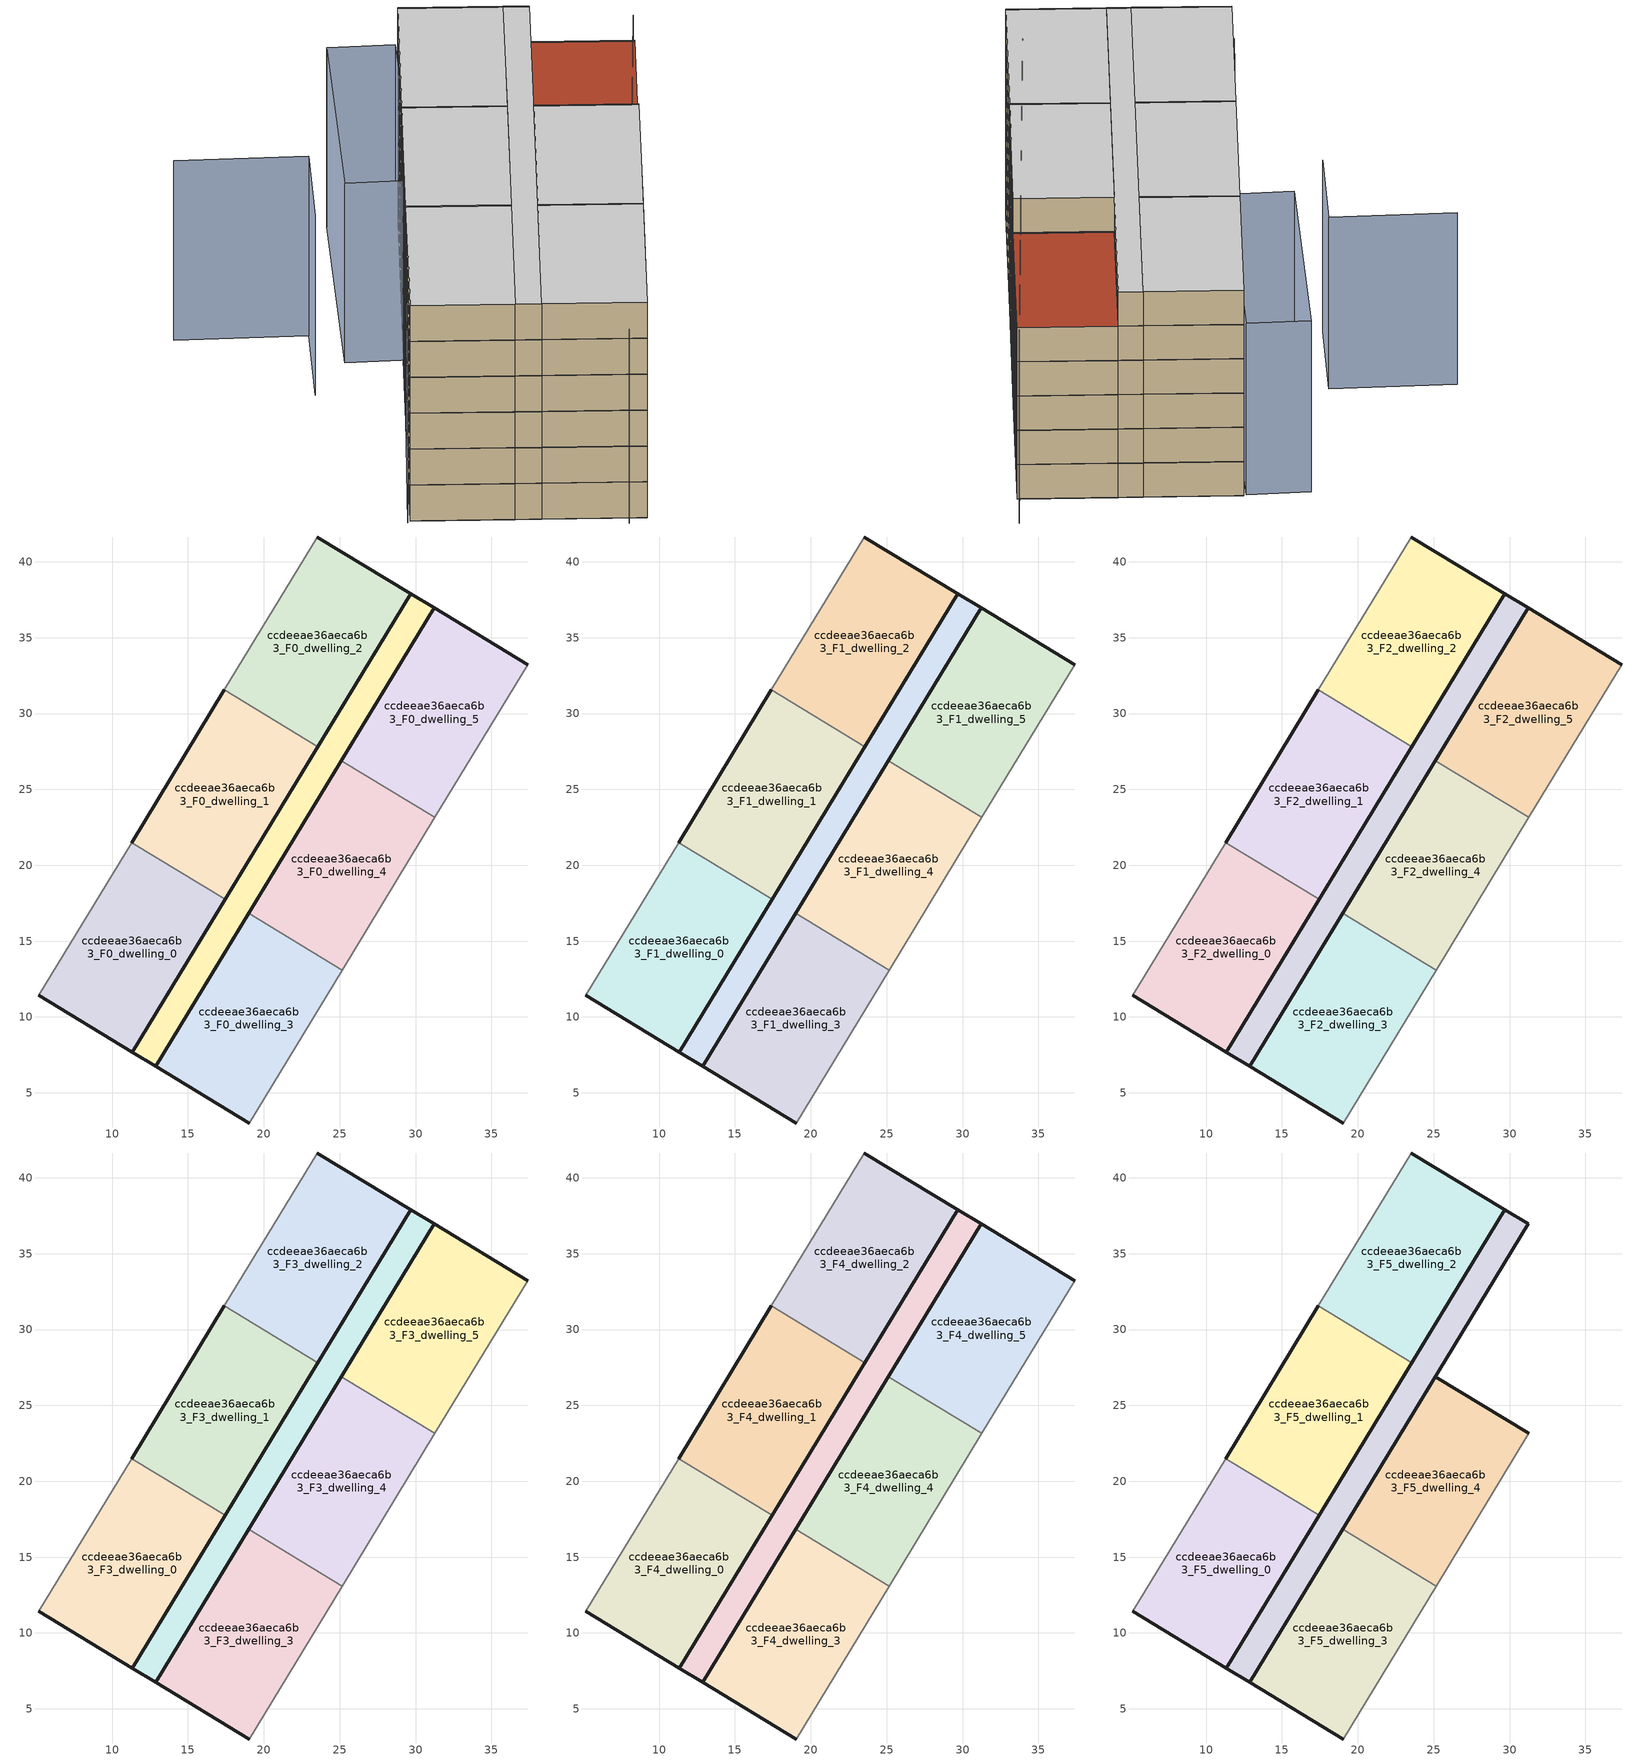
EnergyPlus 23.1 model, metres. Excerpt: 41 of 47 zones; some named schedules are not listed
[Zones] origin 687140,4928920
ccdeeae36aeca6b3_F0_dwelling_0
 floor ground (EU_floor_Construction): 11.34,7.69 17.45,17.76 11.29,21.49 5.18,11.42 z0
 wall outside (EU_wall_Construction): 17.45,17.76 11.34,7.69 5.18,11.42 z0:3
 wall adiabatic (EU_wall_Construction): 5.18,11.42 11.29,21.49 z0:3
 wall to ccdeeae36aeca6b3_F0_dwelling_1 (EU_wall_Construction): 11.29,21.49 17.45,17.76 z0:3
ccdeeae36aeca6b3_F0_dwelling_1
 floor ground (EU_floor_Construction): 17.45,17.76 23.56,27.83 17.41,31.56 11.29,21.49 z0
 wall outside (EU_wall_Construction): 23.56,27.83 17.45,17.76 / 11.29,21.49 17.41,31.56 z0:3
 wall to ccdeeae36aeca6b3_F0_dwelling_2 (EU_wall_Construction): 17.41,31.56 23.56,27.83 z0:3
ccdeeae36aeca6b3_F0_dwelling_2
 floor ground (EU_floor_Construction): 23.56,27.83 29.68,37.89 23.52,41.63 17.41,31.56 z0
 wall outside (EU_wall_Construction): 23.52,41.63 29.68,37.89 23.56,27.83 z0:3
 wall adiabatic (EU_wall_Construction): 17.41,31.56 23.52,41.63 z0:3
ccdeeae36aeca6b3_F0_dwelling_3
 floor ground (EU_floor_Construction): 19.04,3.01 25.15,13.08 18.99,16.82 12.88,6.75 z0
 wall outside (EU_wall_Construction): 19.04,3.01 12.88,6.75 18.99,16.82 z0:3
 wall to ccdeeae36aeca6b3_F0_dwelling_4 (EU_wall_Construction): 18.99,16.82 25.15,13.08 z0:3
 wall adiabatic (EU_wall_Construction): 25.15,13.08 19.04,3.01 z0:3
ccdeeae36aeca6b3_F0_dwelling_4
 floor ground (EU_floor_Construction): 25.15,13.08 31.26,23.15 25.1,26.89 18.99,16.82 z0
 wall outside (EU_wall_Construction): 18.99,16.82 25.1,26.89 z0:3
 wall to ccdeeae36aeca6b3_F0_dwelling_5 (EU_wall_Construction): 25.1,26.89 31.26,23.15 z0:3
 wall adiabatic (EU_wall_Construction): 31.26,23.15 25.15,13.08 z0:3
ccdeeae36aeca6b3_F0_dwelling_5
 floor ground (EU_floor_Construction): 31.26,23.15 37.38,33.22 31.22,36.96 25.1,26.89 z0
 wall outside (EU_wall_Construction): 25.1,26.89 31.22,36.96 37.38,33.22 z0:3
 wall adiabatic (EU_wall_Construction): 37.38,33.22 31.26,23.15 z0:3
ccdeeae36aeca6b3_F0_circulation
 floor ground (EU_floor_Construction): 12.88,6.75 31.22,36.96 29.68,37.89 11.34,7.69 z0
 wall outside (EU_wall_Construction): 12.88,6.75 11.34,7.69 29.68,37.89 31.22,36.96 12.88,6.75 z0:3
ccdeeae36aeca6b3_F1_dwelling_0
 floor to ccdeeae36aeca6b3_F0_dwelling_0 (EU_floor_Construction): 11.34,7.69 17.45,17.76 11.29,21.49 5.18,11.42 z3
 wall outside (EU_wall_Construction): 17.45,17.76 11.34,7.69 5.18,11.42 z3:6
 wall adiabatic (EU_wall_Construction): 5.18,11.42 11.29,21.49 z3:6
 wall to ccdeeae36aeca6b3_F1_dwelling_1 (EU_wall_Construction): 11.29,21.49 17.45,17.76 z3:6
ccdeeae36aeca6b3_F1_dwelling_1
 floor to ccdeeae36aeca6b3_F0_dwelling_1 (EU_floor_Construction): 17.45,17.76 23.56,27.83 17.41,31.56 11.29,21.49 z3
 wall outside (EU_wall_Construction): 23.56,27.83 17.45,17.76 / 11.29,21.49 17.41,31.56 z3:6
 wall to ccdeeae36aeca6b3_F1_dwelling_2 (EU_wall_Construction): 17.41,31.56 23.56,27.83 z3:6
ccdeeae36aeca6b3_F1_dwelling_2
 floor to ccdeeae36aeca6b3_F0_dwelling_2 (EU_floor_Construction): 23.56,27.83 29.68,37.89 23.52,41.63 17.41,31.56 z3
 wall outside (EU_wall_Construction): 23.52,41.63 29.68,37.89 23.56,27.83 z3:6
 wall adiabatic (EU_wall_Construction): 17.41,31.56 23.52,41.63 z3:6
ccdeeae36aeca6b3_F1_dwelling_3
 floor to ccdeeae36aeca6b3_F0_dwelling_3 (EU_floor_Construction): 19.04,3.01 25.15,13.08 18.99,16.82 12.88,6.75 z3
 wall outside (EU_wall_Construction): 19.04,3.01 12.88,6.75 18.99,16.82 z3:6
 wall to ccdeeae36aeca6b3_F1_dwelling_4 (EU_wall_Construction): 18.99,16.82 25.15,13.08 z3:6
 wall adiabatic (EU_wall_Construction): 25.15,13.08 19.04,3.01 z3:6
ccdeeae36aeca6b3_F1_dwelling_4
 floor to ccdeeae36aeca6b3_F0_dwelling_4 (EU_floor_Construction): 25.15,13.08 31.26,23.15 25.1,26.89 18.99,16.82 z3
 wall outside (EU_wall_Construction): 18.99,16.82 25.1,26.89 z3:6
 wall to ccdeeae36aeca6b3_F1_dwelling_5 (EU_wall_Construction): 25.1,26.89 31.26,23.15 z3:6
 wall adiabatic (EU_wall_Construction): 31.26,23.15 25.15,13.08 z3:6
ccdeeae36aeca6b3_F1_dwelling_5
 floor to ccdeeae36aeca6b3_F0_dwelling_5 (EU_floor_Construction): 31.26,23.15 37.38,33.22 31.22,36.96 25.1,26.89 z3
 wall outside (EU_wall_Construction): 25.1,26.89 31.22,36.96 37.38,33.22 z3:6
 wall adiabatic (EU_wall_Construction): 37.38,33.22 31.26,23.15 z3:6
ccdeeae36aeca6b3_F1_circulation
 floor to ccdeeae36aeca6b3_F0_circulation (EU_floor_Construction): 12.88,6.75 31.22,36.96 29.68,37.89 11.34,7.69 z3
 wall outside (EU_wall_Construction): 12.88,6.75 11.34,7.69 29.68,37.89 31.22,36.96 12.88,6.75 z3:6
ccdeeae36aeca6b3_F2_dwelling_0
 floor to ccdeeae36aeca6b3_F1_dwelling_0 (EU_floor_Construction): 11.34,7.69 17.45,17.76 11.29,21.49 5.18,11.42 z6
 wall outside (EU_wall_Construction): 17.45,17.76 11.34,7.69 5.18,11.42 z6:9
 wall adiabatic (EU_wall_Construction): 5.18,11.42 11.29,21.49 z6:9
 wall to ccdeeae36aeca6b3_F2_dwelling_1 (EU_wall_Construction): 11.29,21.49 17.45,17.76 z6:9
ccdeeae36aeca6b3_F2_dwelling_1
 floor to ccdeeae36aeca6b3_F1_dwelling_1 (EU_floor_Construction): 17.45,17.76 23.56,27.83 17.41,31.56 11.29,21.49 z6
 wall outside (EU_wall_Construction): 23.56,27.83 17.45,17.76 / 11.29,21.49 17.41,31.56 z6:9
 wall to ccdeeae36aeca6b3_F2_dwelling_2 (EU_wall_Construction): 17.41,31.56 23.56,27.83 z6:9
ccdeeae36aeca6b3_F2_dwelling_2
 floor to ccdeeae36aeca6b3_F1_dwelling_2 (EU_floor_Construction): 23.56,27.83 29.68,37.89 23.52,41.63 17.41,31.56 z6
 wall outside (EU_wall_Construction): 23.52,41.63 29.68,37.89 23.56,27.83 z6:9
 wall adiabatic (EU_wall_Construction): 17.41,31.56 23.52,41.63 z6:9
ccdeeae36aeca6b3_F2_dwelling_3
 floor to ccdeeae36aeca6b3_F1_dwelling_3 (EU_floor_Construction): 19.04,3.01 25.15,13.08 18.99,16.82 12.88,6.75 z6
 wall outside (EU_wall_Construction): 19.04,3.01 12.88,6.75 18.99,16.82 z6:9
 wall to ccdeeae36aeca6b3_F2_dwelling_4 (EU_wall_Construction): 18.99,16.82 25.15,13.08 z6:9
 wall adiabatic (EU_wall_Construction): 25.15,13.08 19.04,3.01 z6:9
ccdeeae36aeca6b3_F2_dwelling_4
 floor to ccdeeae36aeca6b3_F1_dwelling_4 (EU_floor_Construction): 25.15,13.08 31.26,23.15 25.1,26.89 18.99,16.82 z6
 wall outside (EU_wall_Construction): 18.99,16.82 25.1,26.89 z6:9
 wall to ccdeeae36aeca6b3_F2_dwelling_5 (EU_wall_Construction): 25.1,26.89 31.26,23.15 z6:9
 wall adiabatic (EU_wall_Construction): 31.26,23.15 25.15,13.08 z6:9
ccdeeae36aeca6b3_F2_dwelling_5
 floor to ccdeeae36aeca6b3_F1_dwelling_5 (EU_floor_Construction): 31.26,23.15 37.38,33.22 31.22,36.96 25.1,26.89 z6
 wall outside (EU_wall_Construction): 25.1,26.89 31.22,36.96 37.38,33.22 z6:9
 wall adiabatic (EU_wall_Construction): 37.38,33.22 31.26,23.15 z6:9
ccdeeae36aeca6b3_F2_circulation
 floor to ccdeeae36aeca6b3_F1_circulation (EU_floor_Construction): 12.88,6.75 31.22,36.96 29.68,37.89 11.34,7.69 z6
 wall outside (EU_wall_Construction): 12.88,6.75 11.34,7.69 29.68,37.89 31.22,36.96 12.88,6.75 z6:9
ccdeeae36aeca6b3_F3_dwelling_0
 floor to ccdeeae36aeca6b3_F2_dwelling_0 (EU_floor_Construction): 11.34,7.69 17.45,17.76 11.29,21.49 5.18,11.42 z9
 wall outside (EU_wall_Construction): 17.45,17.76 11.34,7.69 5.18,11.42 z9:12
 wall adiabatic (EU_wall_Construction): 5.18,11.42 11.29,21.49 z9:12
 wall to ccdeeae36aeca6b3_F3_dwelling_1 (EU_wall_Construction): 11.29,21.49 17.45,17.76 z9:12
ccdeeae36aeca6b3_F3_dwelling_1
 floor to ccdeeae36aeca6b3_F2_dwelling_1 (EU_floor_Construction): 17.45,17.76 23.56,27.83 17.41,31.56 11.29,21.49 z9
 wall outside (EU_wall_Construction): 23.56,27.83 17.45,17.76 / 11.29,21.49 17.41,31.56 z9:12
 wall to ccdeeae36aeca6b3_F3_dwelling_2 (EU_wall_Construction): 17.41,31.56 23.56,27.83 z9:12
ccdeeae36aeca6b3_F3_dwelling_2
 floor to ccdeeae36aeca6b3_F2_dwelling_2 (EU_floor_Construction): 23.56,27.83 29.68,37.89 23.52,41.63 17.41,31.56 z9
 wall outside (EU_wall_Construction): 23.52,41.63 29.68,37.89 23.56,27.83 z9:12
 wall adiabatic (EU_wall_Construction): 17.41,31.56 23.52,41.63 z9:12
ccdeeae36aeca6b3_F3_dwelling_3
 floor to ccdeeae36aeca6b3_F2_dwelling_3 (EU_floor_Construction): 19.04,3.01 25.15,13.08 18.99,16.82 12.88,6.75 z9
 wall outside (EU_wall_Construction): 19.04,3.01 12.88,6.75 18.99,16.82 z9:12
 wall to ccdeeae36aeca6b3_F3_dwelling_4 (EU_wall_Construction): 18.99,16.82 25.15,13.08 z9:12
 wall adiabatic (EU_wall_Construction): 25.15,13.08 19.04,3.01 z9:12
ccdeeae36aeca6b3_F3_dwelling_4
 floor to ccdeeae36aeca6b3_F2_dwelling_4 (EU_floor_Construction): 25.15,13.08 31.26,23.15 25.1,26.89 18.99,16.82 z9
 wall outside (EU_wall_Construction): 18.99,16.82 25.1,26.89 z9:12
 wall to ccdeeae36aeca6b3_F3_dwelling_5 (EU_wall_Construction): 25.1,26.89 31.26,23.15 z9:12
 wall adiabatic (EU_wall_Construction): 31.26,23.15 25.15,13.08 z9:12
ccdeeae36aeca6b3_F3_dwelling_5
 floor to ccdeeae36aeca6b3_F2_dwelling_5 (EU_floor_Construction): 31.26,23.15 37.38,33.22 31.22,36.96 25.1,26.89 z9
 wall outside (EU_wall_Construction): 25.1,26.89 31.22,36.96 37.38,33.22 z9:12
 wall adiabatic (EU_wall_Construction): 37.38,33.22 31.26,23.15 z9:12
ccdeeae36aeca6b3_F3_circulation
 floor to ccdeeae36aeca6b3_F2_circulation (EU_floor_Construction): 12.88,6.75 31.22,36.96 29.68,37.89 11.34,7.69 z9
 wall outside (EU_wall_Construction): 12.88,6.75 11.34,7.69 29.68,37.89 31.22,36.96 12.88,6.75 z9:12
ccdeeae36aeca6b3_F4_dwelling_0
 floor to ccdeeae36aeca6b3_F3_dwelling_0 (EU_floor_Construction): 11.34,7.69 17.45,17.76 11.29,21.49 5.18,11.42 z12
 wall outside (EU_wall_Construction): 17.45,17.76 11.34,7.69 5.18,11.42 z12:15
 wall adiabatic (EU_wall_Construction): 5.18,11.42 11.29,21.49 z12:15
 wall to ccdeeae36aeca6b3_F4_dwelling_1 (EU_wall_Construction): 11.29,21.49 17.45,17.76 z12:15
ccdeeae36aeca6b3_F4_dwelling_1
 floor to ccdeeae36aeca6b3_F3_dwelling_1 (EU_floor_Construction): 17.45,17.76 23.56,27.83 17.41,31.56 11.29,21.49 z12
 wall outside (EU_wall_Construction): 23.56,27.83 17.45,17.76 / 11.29,21.49 17.41,31.56 z12:15
 wall to ccdeeae36aeca6b3_F4_dwelling_2 (EU_wall_Construction): 17.41,31.56 23.56,27.83 z12:15
ccdeeae36aeca6b3_F4_dwelling_2
 floor to ccdeeae36aeca6b3_F3_dwelling_2 (EU_floor_Construction): 23.56,27.83 29.68,37.89 23.52,41.63 17.41,31.56 z12
 wall outside (EU_wall_Construction): 23.52,41.63 29.68,37.89 23.56,27.83 z12:15
 wall adiabatic (EU_wall_Construction): 17.41,31.56 23.52,41.63 z12:15
ccdeeae36aeca6b3_F4_dwelling_3
 floor to ccdeeae36aeca6b3_F3_dwelling_3 (EU_floor_Construction): 19.04,3.01 25.15,13.08 18.99,16.82 12.88,6.75 z12
 wall outside (EU_wall_Construction): 19.04,3.01 12.88,6.75 18.99,16.82 z12:15
 wall to ccdeeae36aeca6b3_F4_dwelling_4 (EU_wall_Construction): 18.99,16.82 25.15,13.08 z12:15
 wall adiabatic (EU_wall_Construction): 25.15,13.08 19.04,3.01 z12:15
ccdeeae36aeca6b3_F4_dwelling_4
 floor to ccdeeae36aeca6b3_F3_dwelling_4 (EU_floor_Construction): 25.15,13.08 31.26,23.15 25.1,26.89 18.99,16.82 z12
 wall outside (EU_wall_Construction): 18.99,16.82 25.1,26.89 z12:15
 wall to ccdeeae36aeca6b3_F4_dwelling_5 (EU_wall_Construction): 25.1,26.89 31.26,23.15 z12:15
 wall adiabatic (EU_wall_Construction): 31.26,23.15 25.15,13.08 z12:15
ccdeeae36aeca6b3_F4_dwelling_5
 floor to ccdeeae36aeca6b3_F3_dwelling_5 (EU_floor_Construction): 31.26,23.15 37.38,33.22 31.22,36.96 25.1,26.89 z12
 wall outside (EU_wall_Construction): 25.1,26.89 31.22,36.96 37.38,33.22 z12:15
 wall adiabatic (EU_wall_Construction): 37.38,33.22 31.26,23.15 z12:15
 roof outside (EU_roof_Construction): 37.38,33.22 31.26,23.15 25.1,26.89 31.22,36.96 z15
ccdeeae36aeca6b3_F4_circulation
 floor to ccdeeae36aeca6b3_F3_circulation (EU_floor_Construction): 12.88,6.75 31.22,36.96 29.68,37.89 11.34,7.69 z12
 wall outside (EU_wall_Construction): 12.88,6.75 11.34,7.69 29.68,37.89 31.22,36.96 12.88,6.75 z12:15
ccdeeae36aeca6b3_F5_dwelling_0
 floor to ccdeeae36aeca6b3_F4_dwelling_0 (EU_floor_Construction): 11.34,7.69 17.45,17.76 11.29,21.49 5.18,11.42 z15
 wall outside (EU_wall_Construction): 17.45,17.76 11.34,7.69 5.18,11.42 z15:18
 wall adiabatic (EU_wall_Construction): 5.18,11.42 11.29,21.49 z15:18
 wall to ccdeeae36aeca6b3_F5_dwelling_1 (EU_wall_Construction): 11.29,21.49 17.45,17.76 z15:18
 ceiling to ccdeeae36aeca6b3_F6_dwelling_0 (EU_floor_Construction): 17.45,17.76 11.34,7.69 5.18,11.42 11.29,21.49 z18
ccdeeae36aeca6b3_F5_dwelling_1
 floor to ccdeeae36aeca6b3_F4_dwelling_1 (EU_floor_Construction): 17.45,17.76 23.56,27.83 17.41,31.56 11.29,21.49 z15
 wall outside (EU_wall_Construction): 23.56,27.83 17.45,17.76 / 11.29,21.49 17.41,31.56 z15:18
 wall to ccdeeae36aeca6b3_F5_dwelling_2 (EU_wall_Construction): 17.41,31.56 23.56,27.83 z15:18
 ceiling to ccdeeae36aeca6b3_F6_dwelling_1 (EU_floor_Construction): 23.56,27.83 17.45,17.76 11.29,21.49 17.41,31.56 z18
ccdeeae36aeca6b3_F5_dwelling_2
 floor to ccdeeae36aeca6b3_F4_dwelling_2 (EU_floor_Construction): 23.56,27.83 29.68,37.89 23.52,41.63 17.41,31.56 z15
 wall outside (EU_wall_Construction): 23.52,41.63 29.68,37.89 23.56,27.83 z15:18
 wall adiabatic (EU_wall_Construction): 17.41,31.56 23.52,41.63 z15:18
 ceiling to ccdeeae36aeca6b3_F6_dwelling_2 (EU_floor_Construction): 29.68,37.89 23.56,27.83 17.41,31.56 23.52,41.63 z18
ccdeeae36aeca6b3_F5_dwelling_3
 floor to ccdeeae36aeca6b3_F4_dwelling_3 (EU_floor_Construction): 19.04,3.01 25.15,13.08 18.99,16.82 12.88,6.75 z15
 wall outside (EU_wall_Construction): 19.04,3.01 12.88,6.75 18.99,16.82 z15:18
 wall to ccdeeae36aeca6b3_F5_dwelling_4 (EU_wall_Construction): 18.99,16.82 25.15,13.08 z15:18
 wall adiabatic (EU_wall_Construction): 25.15,13.08 19.04,3.01 z15:18
 ceiling to ccdeeae36aeca6b3_F6_dwelling_3 (EU_floor_Construction): 25.15,13.08 19.04,3.01 12.88,6.75 18.99,16.82 z18
ccdeeae36aeca6b3_F5_dwelling_4
 floor to ccdeeae36aeca6b3_F4_dwelling_4 (EU_floor_Construction): 25.15,13.08 31.26,23.15 25.1,26.89 18.99,16.82 z15
 wall outside (EU_wall_Construction): 18.99,16.82 25.1,26.89 31.26,23.15 z15:18
 wall adiabatic (EU_wall_Construction): 31.26,23.15 25.15,13.08 z15:18
 ceiling to ccdeeae36aeca6b3_F6_dwelling_4 (EU_floor_Construction): 31.26,23.15 25.15,13.08 18.99,16.82 25.1,26.89 z18
ccdeeae36aeca6b3_F5_circulation
 floor to ccdeeae36aeca6b3_F4_circulation (EU_floor_Construction): 12.88,6.75 31.22,36.96 29.68,37.89 11.34,7.69 z15
 wall outside (EU_wall_Construction): 12.88,6.75 11.34,7.69 29.68,37.89 31.22,36.96 12.88,6.75 z15:18
 ceiling to ccdeeae36aeca6b3_F6_circulation (EU_floor_Construction): 31.22,36.96 12.88,6.75 11.34,7.69 29.68,37.89 z18
shading: 17.66,3.18 38.89,35.79 / 3.16,38.19 11.23,33.69 / 11.23,33.69 7.77,27.49 / 14.77,27.04 4.95,11.38 / 19.18,43.83 23.3,41.61 / 23.3,41.61 15.67,27.44 / 15.67,27.44 11.55,29.66 / 11.55,29.66 19.18,43.83 z0:15
[Building]
EU S2 Campaign: North Axis=0; Terrain=City; Solar Distribution=FullExterior
[Site:Location]
Bologna: Latitude=44.5; Longitude=11.25; Time Zone=1; Elevation=37
[SizingPeriod:WeatherFileDays]
AnnualSizingPeriod: Begin Month=1; Begin Day of Month=1; End Month=12; End Day of Month=31; Day of Week for Start Day=Monday; Use Weather File Daylight Saving Period=No; Use Weather File Rain and Snow Indicators=No
[MATERIAL]
EU_InternalMass_Material: Roughness=MediumRough; Thickness=0.1; Conductivity=1; Density=1800; Specific Heat=900; Thermal Absorptance=0.9; Solar Absorptance=0.7; Visible Absorptance=0.7
[MATERIAL:NOMASS] Roughness=MediumRough; Thermal Absorptance=0.9; Solar Absorptance=0.7; Visible Absorptance=0.7
Name | Thermal Resistance
EU_wall_NoMass | 0.890213
EU_roof_NoMass | 0.636128
EU_floor_NoMass | 0.79516
[CONSTRUCTION]
EU_wall_Construction: EU_wall_NoMass
EU_roof_Construction: EU_roof_NoMass
EU_floor_Construction: EU_floor_NoMass
EU_InternalMass_Construction: EU_InternalMass_Material
[ZONE] Type=1; Multiplier=1; Ceiling Height=autocalculate; Floor Area=autocalculate; Part of Total Floor Area=Yes
Name | Volume
ccdeeae36aeca6b3_F0_dwelling_0; ccdeeae36aeca6b3_F1_dwelling_0; ccdeeae36aeca6b3_F2_dwelling_0; ccdeeae36aeca6b3_F3_dwelling_0; ccdeeae36aeca6b3_F4_dwelling_0; ccdeeae36aeca6b3_F5_dwelling_0 | 254.613
ccdeeae36aeca6b3_F0_dwelling_1; ccdeeae36aeca6b3_F1_dwelling_1; ccdeeae36aeca6b3_F2_dwelling_1; ccdeeae36aeca6b3_F3_dwelling_1; ccdeeae36aeca6b3_F4_dwelling_1; ccdeeae36aeca6b3_F5_dwelling_1; ccdeeae36aeca6b3_F0_dwelling_3; ccdeeae36aeca6b3_F1_dwelling_3; ccdeeae36aeca6b3_F2_dwelling_3; ccdeeae36aeca6b3_F3_dwelling_3; ccdeeae36aeca6b3_F4_dwelling_3; ccdeeae36aeca6b3_F5_dwelling_3 | 254.603
ccdeeae36aeca6b3_F0_dwelling_2; ccdeeae36aeca6b3_F1_dwelling_2; ccdeeae36aeca6b3_F2_dwelling_2; ccdeeae36aeca6b3_F3_dwelling_2; ccdeeae36aeca6b3_F4_dwelling_2; ccdeeae36aeca6b3_F5_dwelling_2; ccdeeae36aeca6b3_F0_dwelling_4; ccdeeae36aeca6b3_F1_dwelling_4; ccdeeae36aeca6b3_F2_dwelling_4; ccdeeae36aeca6b3_F3_dwelling_4; ccdeeae36aeca6b3_F4_dwelling_4; ccdeeae36aeca6b3_F5_dwelling_4; ccdeeae36aeca6b3_F0_dwelling_5; ccdeeae36aeca6b3_F1_dwelling_5; ccdeeae36aeca6b3_F2_dwelling_5; ccdeeae36aeca6b3_F3_dwelling_5; ccdeeae36aeca6b3_F4_dwelling_5 | 254.594
ccdeeae36aeca6b3_F0_circulation; ccdeeae36aeca6b3_F1_circulation; ccdeeae36aeca6b3_F2_circulation; ccdeeae36aeca6b3_F3_circulation; ccdeeae36aeca6b3_F4_circulation; ccdeeae36aeca6b3_F5_circulation | 190.857
[INTERNALMASS] Construction=EU_InternalMass_Construction
Name | Zone or ZoneList | Surface Area
ccdeeae36aeca6b3_F0_dwelling_0_EU_InternalMass | ccdeeae36aeca6b3_F0_dwelling_0 | 84.8673
ccdeeae36aeca6b3_F0_dwelling_1_EU_InternalMass | ccdeeae36aeca6b3_F0_dwelling_1 | 84.8673
ccdeeae36aeca6b3_F0_dwelling_2_EU_InternalMass | ccdeeae36aeca6b3_F0_dwelling_2 | 84.8673
ccdeeae36aeca6b3_F0_dwelling_3_EU_InternalMass | ccdeeae36aeca6b3_F0_dwelling_3 | 84.8673
ccdeeae36aeca6b3_F0_dwelling_4_EU_InternalMass | ccdeeae36aeca6b3_F0_dwelling_4 | 84.8673
ccdeeae36aeca6b3_F0_dwelling_5_EU_InternalMass | ccdeeae36aeca6b3_F0_dwelling_5 | 84.8673
ccdeeae36aeca6b3_F1_dwelling_0_EU_InternalMass | ccdeeae36aeca6b3_F1_dwelling_0 | 84.8673
ccdeeae36aeca6b3_F1_dwelling_1_EU_InternalMass | ccdeeae36aeca6b3_F1_dwelling_1 | 84.8673
ccdeeae36aeca6b3_F1_dwelling_2_EU_InternalMass | ccdeeae36aeca6b3_F1_dwelling_2 | 84.8673
ccdeeae36aeca6b3_F1_dwelling_3_EU_InternalMass | ccdeeae36aeca6b3_F1_dwelling_3 | 84.8673
ccdeeae36aeca6b3_F1_dwelling_4_EU_InternalMass | ccdeeae36aeca6b3_F1_dwelling_4 | 84.8673
ccdeeae36aeca6b3_F1_dwelling_5_EU_InternalMass | ccdeeae36aeca6b3_F1_dwelling_5 | 84.8673
ccdeeae36aeca6b3_F2_dwelling_0_EU_InternalMass | ccdeeae36aeca6b3_F2_dwelling_0 | 84.8673
ccdeeae36aeca6b3_F2_dwelling_1_EU_InternalMass | ccdeeae36aeca6b3_F2_dwelling_1 | 84.8673
ccdeeae36aeca6b3_F2_dwelling_2_EU_InternalMass | ccdeeae36aeca6b3_F2_dwelling_2 | 84.8673
ccdeeae36aeca6b3_F2_dwelling_3_EU_InternalMass | ccdeeae36aeca6b3_F2_dwelling_3 | 84.8673
ccdeeae36aeca6b3_F2_dwelling_4_EU_InternalMass | ccdeeae36aeca6b3_F2_dwelling_4 | 84.8673
ccdeeae36aeca6b3_F2_dwelling_5_EU_InternalMass | ccdeeae36aeca6b3_F2_dwelling_5 | 84.8673
ccdeeae36aeca6b3_F3_dwelling_0_EU_InternalMass | ccdeeae36aeca6b3_F3_dwelling_0 | 84.8673
ccdeeae36aeca6b3_F3_dwelling_1_EU_InternalMass | ccdeeae36aeca6b3_F3_dwelling_1 | 84.8673
ccdeeae36aeca6b3_F3_dwelling_2_EU_InternalMass | ccdeeae36aeca6b3_F3_dwelling_2 | 84.8673
ccdeeae36aeca6b3_F3_dwelling_3_EU_InternalMass | ccdeeae36aeca6b3_F3_dwelling_3 | 84.8673
ccdeeae36aeca6b3_F3_dwelling_4_EU_InternalMass | ccdeeae36aeca6b3_F3_dwelling_4 | 84.8673
ccdeeae36aeca6b3_F3_dwelling_5_EU_InternalMass | ccdeeae36aeca6b3_F3_dwelling_5 | 84.8673
ccdeeae36aeca6b3_F4_dwelling_0_EU_InternalMass | ccdeeae36aeca6b3_F4_dwelling_0 | 84.8673
ccdeeae36aeca6b3_F4_dwelling_1_EU_InternalMass | ccdeeae36aeca6b3_F4_dwelling_1 | 84.8673
ccdeeae36aeca6b3_F4_dwelling_2_EU_InternalMass | ccdeeae36aeca6b3_F4_dwelling_2 | 84.8673
ccdeeae36aeca6b3_F4_dwelling_3_EU_InternalMass | ccdeeae36aeca6b3_F4_dwelling_3 | 84.8673
ccdeeae36aeca6b3_F4_dwelling_4_EU_InternalMass | ccdeeae36aeca6b3_F4_dwelling_4 | 84.8673
ccdeeae36aeca6b3_F4_dwelling_5_EU_InternalMass | ccdeeae36aeca6b3_F4_dwelling_5 | 84.8673
ccdeeae36aeca6b3_F5_dwelling_0_EU_InternalMass | ccdeeae36aeca6b3_F5_dwelling_0 | 84.8673
ccdeeae36aeca6b3_F5_dwelling_1_EU_InternalMass | ccdeeae36aeca6b3_F5_dwelling_1 | 84.8673
ccdeeae36aeca6b3_F5_dwelling_2_EU_InternalMass | ccdeeae36aeca6b3_F5_dwelling_2 | 84.8673
ccdeeae36aeca6b3_F5_dwelling_3_EU_InternalMass | ccdeeae36aeca6b3_F5_dwelling_3 | 127.301
ccdeeae36aeca6b3_F5_dwelling_4_EU_InternalMass | ccdeeae36aeca6b3_F5_dwelling_4 | 127.301
[OTHEREQUIPMENT] Fuel Type=Electricity; Design Level Calculation Method=Watts/Area; Power per Zone Floor Area=1; Fraction Latent=0; Fraction Radiant=0; Fraction Lost=0; Carbon Dioxide Generation Rate=0; EndUse Subcategory=EU_Step8_InternalGains
Name | Zone or ZoneList or Space or SpaceList | Schedule
EU_Step8_InternalGain_ccdeeae36aeca6b3_F0_dwelling_0_f000 | ccdeeae36aeca6b3_F0_dwelling_0 | EU_Step8_GainSchedule_ccdeeae36aeca6b3_F0_dwelling_0_f000
EU_Step8_InternalGain_ccdeeae36aeca6b3_F0_dwelling_1_f000 | ccdeeae36aeca6b3_F0_dwelling_1 | EU_Step8_GainSchedule_ccdeeae36aeca6b3_F0_dwelling_1_f000
EU_Step8_InternalGain_ccdeeae36aeca6b3_F0_dwelling_2_f000 | ccdeeae36aeca6b3_F0_dwelling_2 | EU_Step8_GainSchedule_ccdeeae36aeca6b3_F0_dwelling_2_f000
EU_Step8_InternalGain_ccdeeae36aeca6b3_F0_dwelling_3_f000 | ccdeeae36aeca6b3_F0_dwelling_3 | EU_Step8_GainSchedule_ccdeeae36aeca6b3_F0_dwelling_3_f000
EU_Step8_InternalGain_ccdeeae36aeca6b3_F0_dwelling_4_f000 | ccdeeae36aeca6b3_F0_dwelling_4 | EU_Step8_GainSchedule_ccdeeae36aeca6b3_F0_dwelling_4_f000
EU_Step8_InternalGain_ccdeeae36aeca6b3_F0_dwelling_5_f000 | ccdeeae36aeca6b3_F0_dwelling_5 | EU_Step8_GainSchedule_ccdeeae36aeca6b3_F0_dwelling_5_f000
EU_Step8_InternalGain_ccdeeae36aeca6b3_F1_dwelling_0_f000 | ccdeeae36aeca6b3_F1_dwelling_0 | EU_Step8_GainSchedule_ccdeeae36aeca6b3_F1_dwelling_0_f000
EU_Step8_InternalGain_ccdeeae36aeca6b3_F1_dwelling_1_f000 | ccdeeae36aeca6b3_F1_dwelling_1 | EU_Step8_GainSchedule_ccdeeae36aeca6b3_F1_dwelling_1_f000
EU_Step8_InternalGain_ccdeeae36aeca6b3_F1_dwelling_2_f000 | ccdeeae36aeca6b3_F1_dwelling_2 | EU_Step8_GainSchedule_ccdeeae36aeca6b3_F1_dwelling_2_f000
EU_Step8_InternalGain_ccdeeae36aeca6b3_F1_dwelling_3_f000 | ccdeeae36aeca6b3_F1_dwelling_3 | EU_Step8_GainSchedule_ccdeeae36aeca6b3_F1_dwelling_3_f000
EU_Step8_InternalGain_ccdeeae36aeca6b3_F1_dwelling_4_f000 | ccdeeae36aeca6b3_F1_dwelling_4 | EU_Step8_GainSchedule_ccdeeae36aeca6b3_F1_dwelling_4_f000
EU_Step8_InternalGain_ccdeeae36aeca6b3_F1_dwelling_5_f000 | ccdeeae36aeca6b3_F1_dwelling_5 | EU_Step8_GainSchedule_ccdeeae36aeca6b3_F1_dwelling_5_f000
EU_Step8_InternalGain_ccdeeae36aeca6b3_F2_dwelling_0_f000 | ccdeeae36aeca6b3_F2_dwelling_0 | EU_Step8_GainSchedule_ccdeeae36aeca6b3_F2_dwelling_0_f000
EU_Step8_InternalGain_ccdeeae36aeca6b3_F2_dwelling_1_f000 | ccdeeae36aeca6b3_F2_dwelling_1 | EU_Step8_GainSchedule_ccdeeae36aeca6b3_F2_dwelling_1_f000
EU_Step8_InternalGain_ccdeeae36aeca6b3_F2_dwelling_2_f000 | ccdeeae36aeca6b3_F2_dwelling_2 | EU_Step8_GainSchedule_ccdeeae36aeca6b3_F2_dwelling_2_f000
EU_Step8_InternalGain_ccdeeae36aeca6b3_F2_dwelling_3_f000 | ccdeeae36aeca6b3_F2_dwelling_3 | EU_Step8_GainSchedule_ccdeeae36aeca6b3_F2_dwelling_3_f000
EU_Step8_InternalGain_ccdeeae36aeca6b3_F2_dwelling_4_f000 | ccdeeae36aeca6b3_F2_dwelling_4 | EU_Step8_GainSchedule_ccdeeae36aeca6b3_F2_dwelling_4_f000
EU_Step8_InternalGain_ccdeeae36aeca6b3_F2_dwelling_5_f000 | ccdeeae36aeca6b3_F2_dwelling_5 | EU_Step8_GainSchedule_ccdeeae36aeca6b3_F2_dwelling_5_f000
EU_Step8_InternalGain_ccdeeae36aeca6b3_F3_dwelling_0_f000 | ccdeeae36aeca6b3_F3_dwelling_0 | EU_Step8_GainSchedule_ccdeeae36aeca6b3_F3_dwelling_0_f000
EU_Step8_InternalGain_ccdeeae36aeca6b3_F3_dwelling_1_f000 | ccdeeae36aeca6b3_F3_dwelling_1 | EU_Step8_GainSchedule_ccdeeae36aeca6b3_F3_dwelling_1_f000
EU_Step8_InternalGain_ccdeeae36aeca6b3_F3_dwelling_2_f000 | ccdeeae36aeca6b3_F3_dwelling_2 | EU_Step8_GainSchedule_ccdeeae36aeca6b3_F3_dwelling_2_f000
EU_Step8_InternalGain_ccdeeae36aeca6b3_F3_dwelling_3_f000 | ccdeeae36aeca6b3_F3_dwelling_3 | EU_Step8_GainSchedule_ccdeeae36aeca6b3_F3_dwelling_3_f000
EU_Step8_InternalGain_ccdeeae36aeca6b3_F3_dwelling_4_f000 | ccdeeae36aeca6b3_F3_dwelling_4 | EU_Step8_GainSchedule_ccdeeae36aeca6b3_F3_dwelling_4_f000
EU_Step8_InternalGain_ccdeeae36aeca6b3_F3_dwelling_5_f000 | ccdeeae36aeca6b3_F3_dwelling_5 | EU_Step8_GainSchedule_ccdeeae36aeca6b3_F3_dwelling_5_f000
EU_Step8_InternalGain_ccdeeae36aeca6b3_F4_dwelling_0_f000 | ccdeeae36aeca6b3_F4_dwelling_0 | EU_Step8_GainSchedule_ccdeeae36aeca6b3_F4_dwelling_0_f000
EU_Step8_InternalGain_ccdeeae36aeca6b3_F4_dwelling_1_f000 | ccdeeae36aeca6b3_F4_dwelling_1 | EU_Step8_GainSchedule_ccdeeae36aeca6b3_F4_dwelling_1_f000
EU_Step8_InternalGain_ccdeeae36aeca6b3_F4_dwelling_2_f000 | ccdeeae36aeca6b3_F4_dwelling_2 | EU_Step8_GainSchedule_ccdeeae36aeca6b3_F4_dwelling_2_f000
EU_Step8_InternalGain_ccdeeae36aeca6b3_F4_dwelling_3_f000 | ccdeeae36aeca6b3_F4_dwelling_3 | EU_Step8_GainSchedule_ccdeeae36aeca6b3_F4_dwelling_3_f000
EU_Step8_InternalGain_ccdeeae36aeca6b3_F4_dwelling_4_f000 | ccdeeae36aeca6b3_F4_dwelling_4 | EU_Step8_GainSchedule_ccdeeae36aeca6b3_F4_dwelling_4_f000
EU_Step8_InternalGain_ccdeeae36aeca6b3_F4_dwelling_5_f000 | ccdeeae36aeca6b3_F4_dwelling_5 | EU_Step8_GainSchedule_ccdeeae36aeca6b3_F4_dwelling_5_f000
EU_Step8_InternalGain_ccdeeae36aeca6b3_F5_dwelling_0_f000 | ccdeeae36aeca6b3_F5_dwelling_0 | EU_Step8_GainSchedule_ccdeeae36aeca6b3_F5_dwelling_0_f000
EU_Step8_InternalGain_ccdeeae36aeca6b3_F5_dwelling_1_f000 | ccdeeae36aeca6b3_F5_dwelling_1 | EU_Step8_GainSchedule_ccdeeae36aeca6b3_F5_dwelling_1_f000
EU_Step8_InternalGain_ccdeeae36aeca6b3_F5_dwelling_2_f000 | ccdeeae36aeca6b3_F5_dwelling_2 | EU_Step8_GainSchedule_ccdeeae36aeca6b3_F5_dwelling_2_f000
EU_Step8_InternalGain_ccdeeae36aeca6b3_F5_dwelling_3_f000 | ccdeeae36aeca6b3_F5_dwelling_3 | EU_Step8_GainSchedule_ccdeeae36aeca6b3_F5_dwelling_3_f000
EU_Step8_InternalGain_ccdeeae36aeca6b3_F5_dwelling_4_f000 | ccdeeae36aeca6b3_F5_dwelling_4 | EU_Step8_GainSchedule_ccdeeae36aeca6b3_F5_dwelling_4_f000
[ZONEINFILTRATION:DESIGNFLOWRATE] Schedule=EU_AlwaysOn; Design Flow Rate Calculation Method=Flow/Area; Flow Rate per Floor Area=0.0005; Constant Term Coefficient=1; Temperature Term Coefficient=0; Velocity Term Coefficient=0; Velocity Squared Term Coefficient=0
Name | Zone or ZoneList or Space or SpaceList
EU_Circulation_Infiltration_ccdeeae36aeca6b3_F0_circulation | ccdeeae36aeca6b3_F0_circulation
EU_Circulation_Infiltration_ccdeeae36aeca6b3_F1_circulation | ccdeeae36aeca6b3_F1_circulation
EU_Circulation_Infiltration_ccdeeae36aeca6b3_F2_circulation | ccdeeae36aeca6b3_F2_circulation
EU_Circulation_Infiltration_ccdeeae36aeca6b3_F3_circulation | ccdeeae36aeca6b3_F3_circulation
EU_Circulation_Infiltration_ccdeeae36aeca6b3_F4_circulation | ccdeeae36aeca6b3_F4_circulation
EU_Circulation_Infiltration_ccdeeae36aeca6b3_F5_circulation | ccdeeae36aeca6b3_F5_circulation
[ZONEVENTILATION:DESIGNFLOWRATE] Schedule=EU_AlwaysOn; Design Flow Rate Calculation Method=AirChanges/Hour; Air Changes per Hour=0.718634; Ventilation Type=Natural; Fan Pressure Rise=0; Fan Total Efficiency=1; Constant Term Coefficient=1; Temperature Term Coefficient=0; Velocity Term Coefficient=0; Velocity Squared Term Coefficient=0; Minimum Indoor Temperature=-100; Maximum Indoor Temperature=100; Delta Temperature=-100; Minimum Outdoor Temperature=-100; Maximum Outdoor Temperature=100; Maximum Wind Speed=40
Name | Zone or ZoneList or Space or SpaceList
EU_ConstantAir_ccdeeae36aeca6b3_F0_dwelling_0 | ccdeeae36aeca6b3_F0_dwelling_0
EU_ConstantAir_ccdeeae36aeca6b3_F0_dwelling_1 | ccdeeae36aeca6b3_F0_dwelling_1
EU_ConstantAir_ccdeeae36aeca6b3_F0_dwelling_2 | ccdeeae36aeca6b3_F0_dwelling_2
EU_ConstantAir_ccdeeae36aeca6b3_F0_dwelling_3 | ccdeeae36aeca6b3_F0_dwelling_3
EU_ConstantAir_ccdeeae36aeca6b3_F0_dwelling_4 | ccdeeae36aeca6b3_F0_dwelling_4
EU_ConstantAir_ccdeeae36aeca6b3_F0_dwelling_5 | ccdeeae36aeca6b3_F0_dwelling_5
EU_ConstantAir_ccdeeae36aeca6b3_F1_dwelling_0 | ccdeeae36aeca6b3_F1_dwelling_0
EU_ConstantAir_ccdeeae36aeca6b3_F1_dwelling_1 | ccdeeae36aeca6b3_F1_dwelling_1
EU_ConstantAir_ccdeeae36aeca6b3_F1_dwelling_2 | ccdeeae36aeca6b3_F1_dwelling_2
EU_ConstantAir_ccdeeae36aeca6b3_F1_dwelling_3 | ccdeeae36aeca6b3_F1_dwelling_3
EU_ConstantAir_ccdeeae36aeca6b3_F1_dwelling_4 | ccdeeae36aeca6b3_F1_dwelling_4
EU_ConstantAir_ccdeeae36aeca6b3_F1_dwelling_5 | ccdeeae36aeca6b3_F1_dwelling_5
EU_ConstantAir_ccdeeae36aeca6b3_F2_dwelling_0 | ccdeeae36aeca6b3_F2_dwelling_0
EU_ConstantAir_ccdeeae36aeca6b3_F2_dwelling_1 | ccdeeae36aeca6b3_F2_dwelling_1
EU_ConstantAir_ccdeeae36aeca6b3_F2_dwelling_2 | ccdeeae36aeca6b3_F2_dwelling_2
EU_ConstantAir_ccdeeae36aeca6b3_F2_dwelling_3 | ccdeeae36aeca6b3_F2_dwelling_3
EU_ConstantAir_ccdeeae36aeca6b3_F2_dwelling_4 | ccdeeae36aeca6b3_F2_dwelling_4
EU_ConstantAir_ccdeeae36aeca6b3_F2_dwelling_5 | ccdeeae36aeca6b3_F2_dwelling_5
EU_ConstantAir_ccdeeae36aeca6b3_F3_dwelling_0 | ccdeeae36aeca6b3_F3_dwelling_0
EU_ConstantAir_ccdeeae36aeca6b3_F3_dwelling_1 | ccdeeae36aeca6b3_F3_dwelling_1
EU_ConstantAir_ccdeeae36aeca6b3_F3_dwelling_2 | ccdeeae36aeca6b3_F3_dwelling_2
EU_ConstantAir_ccdeeae36aeca6b3_F3_dwelling_3 | ccdeeae36aeca6b3_F3_dwelling_3
EU_ConstantAir_ccdeeae36aeca6b3_F3_dwelling_4 | ccdeeae36aeca6b3_F3_dwelling_4
EU_ConstantAir_ccdeeae36aeca6b3_F3_dwelling_5 | ccdeeae36aeca6b3_F3_dwelling_5
EU_ConstantAir_ccdeeae36aeca6b3_F4_dwelling_0 | ccdeeae36aeca6b3_F4_dwelling_0
EU_ConstantAir_ccdeeae36aeca6b3_F4_dwelling_1 | ccdeeae36aeca6b3_F4_dwelling_1
EU_ConstantAir_ccdeeae36aeca6b3_F4_dwelling_2 | ccdeeae36aeca6b3_F4_dwelling_2
EU_ConstantAir_ccdeeae36aeca6b3_F4_dwelling_3 | ccdeeae36aeca6b3_F4_dwelling_3
EU_ConstantAir_ccdeeae36aeca6b3_F4_dwelling_4 | ccdeeae36aeca6b3_F4_dwelling_4
EU_ConstantAir_ccdeeae36aeca6b3_F4_dwelling_5 | ccdeeae36aeca6b3_F4_dwelling_5
EU_ConstantAir_ccdeeae36aeca6b3_F5_dwelling_0 | ccdeeae36aeca6b3_F5_dwelling_0
EU_ConstantAir_ccdeeae36aeca6b3_F5_dwelling_1 | ccdeeae36aeca6b3_F5_dwelling_1
EU_ConstantAir_ccdeeae36aeca6b3_F5_dwelling_2 | ccdeeae36aeca6b3_F5_dwelling_2
EU_ConstantAir_ccdeeae36aeca6b3_F5_dwelling_3 | ccdeeae36aeca6b3_F5_dwelling_3
EU_ConstantAir_ccdeeae36aeca6b3_F5_dwelling_4 | ccdeeae36aeca6b3_F5_dwelling_4
[HVACTEMPLATE:ZONE:IDEALLOADSAIRSYSTEM] System Availability Schedule=EU_AlwaysOn; Maximum Heating Supply Air Temperature=50; Minimum Cooling Supply Air Temperature=13; Maximum Heating Supply Air Humidity Ratio=0.0156; Minimum Cooling Supply Air Humidity Ratio=0.0077; Heating Limit=NoLimit; Cooling Limit=NoLimit; Heating Availability Schedule=EU_AlwaysOn; Cooling Availability Schedule=EU_CoolingOff; Dehumidification Control Type=ConstantSensibleHeatRatio; Cooling Sensible Heat Ratio=0.7; Dehumidification Setpoint=60; Humidification Control Type=None; Humidification Setpoint=30; Outdoor Air Method=None; Outdoor Air Flow Rate per Person=0.00944; Outdoor Air Flow Rate per Zone Floor Area=0; Outdoor Air Flow Rate per Zone=0; Demand Controlled Ventilation Type=None; Outdoor Air Economizer Type=NoEconomizer; Heat Recovery Type=None; Sensible Heat Recovery Effectiveness=0.7; Latent Heat Recovery Effectiveness=0.65
Name | Template Thermostat
ccdeeae36aeca6b3_F0_dwelling_0 | EU_HeatOnly_ccdeeae36aeca6b3_F0_dwelling_0
ccdeeae36aeca6b3_F0_dwelling_1 | EU_HeatOnly_ccdeeae36aeca6b3_F0_dwelling_1
ccdeeae36aeca6b3_F0_dwelling_2 | EU_HeatOnly_ccdeeae36aeca6b3_F0_dwelling_2
ccdeeae36aeca6b3_F0_dwelling_3 | EU_HeatOnly_ccdeeae36aeca6b3_F0_dwelling_3
ccdeeae36aeca6b3_F0_dwelling_4 | EU_HeatOnly_ccdeeae36aeca6b3_F0_dwelling_4
ccdeeae36aeca6b3_F0_dwelling_5 | EU_HeatOnly_ccdeeae36aeca6b3_F0_dwelling_5
ccdeeae36aeca6b3_F1_dwelling_0 | EU_HeatOnly_ccdeeae36aeca6b3_F1_dwelling_0
ccdeeae36aeca6b3_F1_dwelling_1 | EU_HeatOnly_ccdeeae36aeca6b3_F1_dwelling_1
ccdeeae36aeca6b3_F1_dwelling_2 | EU_HeatOnly_ccdeeae36aeca6b3_F1_dwelling_2
ccdeeae36aeca6b3_F1_dwelling_3 | EU_HeatOnly_ccdeeae36aeca6b3_F1_dwelling_3
ccdeeae36aeca6b3_F1_dwelling_4 | EU_HeatOnly_ccdeeae36aeca6b3_F1_dwelling_4
ccdeeae36aeca6b3_F1_dwelling_5 | EU_HeatOnly_ccdeeae36aeca6b3_F1_dwelling_5
ccdeeae36aeca6b3_F2_dwelling_0 | EU_HeatOnly_ccdeeae36aeca6b3_F2_dwelling_0
ccdeeae36aeca6b3_F2_dwelling_1 | EU_HeatOnly_ccdeeae36aeca6b3_F2_dwelling_1
ccdeeae36aeca6b3_F2_dwelling_2 | EU_HeatOnly_ccdeeae36aeca6b3_F2_dwelling_2
ccdeeae36aeca6b3_F2_dwelling_3 | EU_HeatOnly_ccdeeae36aeca6b3_F2_dwelling_3
ccdeeae36aeca6b3_F2_dwelling_4 | EU_HeatOnly_ccdeeae36aeca6b3_F2_dwelling_4
ccdeeae36aeca6b3_F2_dwelling_5 | EU_HeatOnly_ccdeeae36aeca6b3_F2_dwelling_5
ccdeeae36aeca6b3_F3_dwelling_0 | EU_HeatOnly_ccdeeae36aeca6b3_F3_dwelling_0
ccdeeae36aeca6b3_F3_dwelling_1 | EU_HeatOnly_ccdeeae36aeca6b3_F3_dwelling_1
ccdeeae36aeca6b3_F3_dwelling_2 | EU_HeatOnly_ccdeeae36aeca6b3_F3_dwelling_2
ccdeeae36aeca6b3_F3_dwelling_3 | EU_HeatOnly_ccdeeae36aeca6b3_F3_dwelling_3
ccdeeae36aeca6b3_F3_dwelling_4 | EU_HeatOnly_ccdeeae36aeca6b3_F3_dwelling_4
ccdeeae36aeca6b3_F3_dwelling_5 | EU_HeatOnly_ccdeeae36aeca6b3_F3_dwelling_5
ccdeeae36aeca6b3_F4_dwelling_0 | EU_HeatOnly_ccdeeae36aeca6b3_F4_dwelling_0
ccdeeae36aeca6b3_F4_dwelling_1 | EU_HeatOnly_ccdeeae36aeca6b3_F4_dwelling_1
ccdeeae36aeca6b3_F4_dwelling_2 | EU_HeatOnly_ccdeeae36aeca6b3_F4_dwelling_2
ccdeeae36aeca6b3_F4_dwelling_3 | EU_HeatOnly_ccdeeae36aeca6b3_F4_dwelling_3
ccdeeae36aeca6b3_F4_dwelling_4 | EU_HeatOnly_ccdeeae36aeca6b3_F4_dwelling_4
ccdeeae36aeca6b3_F4_dwelling_5 | EU_HeatOnly_ccdeeae36aeca6b3_F4_dwelling_5
ccdeeae36aeca6b3_F5_dwelling_0 | EU_HeatOnly_ccdeeae36aeca6b3_F5_dwelling_0
ccdeeae36aeca6b3_F5_dwelling_1 | EU_HeatOnly_ccdeeae36aeca6b3_F5_dwelling_1
ccdeeae36aeca6b3_F5_dwelling_2 | EU_HeatOnly_ccdeeae36aeca6b3_F5_dwelling_2
ccdeeae36aeca6b3_F5_dwelling_3 | EU_HeatOnly_ccdeeae36aeca6b3_F5_dwelling_3
ccdeeae36aeca6b3_F5_dwelling_4 | EU_HeatOnly_ccdeeae36aeca6b3_F5_dwelling_4
[SIZING:ZONE] Zone Cooling Design Supply Air Temperature Input Method=SupplyAirTemperature; Zone Cooling Design Supply Air Temperature=13; Zone Heating Design Supply Air Temperature Input Method=SupplyAirTemperature; Zone Heating Design Supply Air Temperature=50; Zone Cooling Design Supply Air Humidity Ratio=0.008; Zone Heating Design Supply Air Humidity Ratio=0.008; Cooling Design Air Flow Method=DesignDay; Cooling Design Air Flow Rate=0; Cooling Minimum Air Flow per Zone Floor Area=0.000762; Cooling Minimum Air Flow=0; Cooling Minimum Air Flow Fraction=0.2; Heating Design Air Flow Method=DesignDay; Heating Design Air Flow Rate=0; Heating Maximum Air Flow per Zone Floor Area=0.002032; Heating Maximum Air Flow=0.141576; Heating Maximum Air Flow Fraction=0.3; Account for Dedicated Outdoor Air System=No; Dedicated Outdoor Air System Control Strategy=NeutralSupplyAir; Dedicated Outdoor Air Low Setpoint Temperature for Design=autosize; Dedicated Outdoor Air High Setpoint Temperature for Design=autosize; Zone Load Sizing Method=Sensible Load Only No Latent Load; Zone Latent Cooling Design Supply Air Humidity Ratio Input Method=HumidityRatioDifference; Zone Cooling Design Supply Air Humidity Ratio Difference=0.005; Zone Latent Heating Design Supply Air Humidity Ratio Input Method=HumidityRatioDifference; Zone Humidification Design Supply Air Humidity Ratio Difference=0.005
ccdeeae36aeca6b3_F0_dwelling_0; ccdeeae36aeca6b3_F0_dwelling_1; ccdeeae36aeca6b3_F0_dwelling_2; ccdeeae36aeca6b3_F0_dwelling_3; ccdeeae36aeca6b3_F0_dwelling_4; ccdeeae36aeca6b3_F0_dwelling_5; ccdeeae36aeca6b3_F1_dwelling_0; ccdeeae36aeca6b3_F1_dwelling_1; ccdeeae36aeca6b3_F1_dwelling_2; ccdeeae36aeca6b3_F1_dwelling_3; ccdeeae36aeca6b3_F1_dwelling_4; ccdeeae36aeca6b3_F1_dwelling_5; ccdeeae36aeca6b3_F2_dwelling_0; ccdeeae36aeca6b3_F2_dwelling_1; ccdeeae36aeca6b3_F2_dwelling_2; ccdeeae36aeca6b3_F2_dwelling_3; ccdeeae36aeca6b3_F2_dwelling_4; ccdeeae36aeca6b3_F2_dwelling_5; ccdeeae36aeca6b3_F3_dwelling_0; ccdeeae36aeca6b3_F3_dwelling_1; ccdeeae36aeca6b3_F3_dwelling_2; ccdeeae36aeca6b3_F3_dwelling_3; ccdeeae36aeca6b3_F3_dwelling_4; ccdeeae36aeca6b3_F3_dwelling_5; ccdeeae36aeca6b3_F4_dwelling_0; ccdeeae36aeca6b3_F4_dwelling_1; ccdeeae36aeca6b3_F4_dwelling_2; ccdeeae36aeca6b3_F4_dwelling_3; ccdeeae36aeca6b3_F4_dwelling_4; ccdeeae36aeca6b3_F4_dwelling_5; ccdeeae36aeca6b3_F5_dwelling_0; ccdeeae36aeca6b3_F5_dwelling_1; ccdeeae36aeca6b3_F5_dwelling_2; ccdeeae36aeca6b3_F5_dwelling_3; ccdeeae36aeca6b3_F5_dwelling_4
[SCHEDULE:FILE] Column Number=1; Rows to Skip at Top=0; Number of Hours of Data=8760; Column Separator=Comma; Interpolate to Timestep=No; Minutes per Item=60; Adjust Schedule for Daylight Savings=Yes
Name | File
EU_Step8_GainSchedule_ccdeeae36aeca6b3_F0_dwelling_0_f000 | ../../schedules/ccdeeae36aeca6b3/ccdeeae36aeca6b3_F0_dwelling_0_f000_gain.csv
EU_Step8_GainSchedule_ccdeeae36aeca6b3_F0_dwelling_1_f000 | ../../schedules/ccdeeae36aeca6b3/ccdeeae36aeca6b3_F0_dwelling_1_f000_gain.csv
EU_Step8_GainSchedule_ccdeeae36aeca6b3_F0_dwelling_2_f000 | ../../schedules/ccdeeae36aeca6b3/ccdeeae36aeca6b3_F0_dwelling_2_f000_gain.csv
EU_Step8_GainSchedule_ccdeeae36aeca6b3_F0_dwelling_3_f000 | ../../schedules/ccdeeae36aeca6b3/ccdeeae36aeca6b3_F0_dwelling_3_f000_gain.csv
EU_Step8_GainSchedule_ccdeeae36aeca6b3_F0_dwelling_4_f000 | ../../schedules/ccdeeae36aeca6b3/ccdeeae36aeca6b3_F0_dwelling_4_f000_gain.csv
EU_Step8_GainSchedule_ccdeeae36aeca6b3_F0_dwelling_5_f000 | ../../schedules/ccdeeae36aeca6b3/ccdeeae36aeca6b3_F0_dwelling_5_f000_gain.csv
EU_Step8_GainSchedule_ccdeeae36aeca6b3_F1_dwelling_0_f000 | ../../schedules/ccdeeae36aeca6b3/ccdeeae36aeca6b3_F1_dwelling_0_f000_gain.csv
EU_Step8_GainSchedule_ccdeeae36aeca6b3_F1_dwelling_1_f000 | ../../schedules/ccdeeae36aeca6b3/ccdeeae36aeca6b3_F1_dwelling_1_f000_gain.csv
EU_Step8_GainSchedule_ccdeeae36aeca6b3_F1_dwelling_2_f000 | ../../schedules/ccdeeae36aeca6b3/ccdeeae36aeca6b3_F1_dwelling_2_f000_gain.csv
EU_Step8_GainSchedule_ccdeeae36aeca6b3_F1_dwelling_3_f000 | ../../schedules/ccdeeae36aeca6b3/ccdeeae36aeca6b3_F1_dwelling_3_f000_gain.csv
EU_Step8_GainSchedule_ccdeeae36aeca6b3_F1_dwelling_4_f000 | ../../schedules/ccdeeae36aeca6b3/ccdeeae36aeca6b3_F1_dwelling_4_f000_gain.csv
EU_Step8_GainSchedule_ccdeeae36aeca6b3_F1_dwelling_5_f000 | ../../schedules/ccdeeae36aeca6b3/ccdeeae36aeca6b3_F1_dwelling_5_f000_gain.csv
EU_Step8_GainSchedule_ccdeeae36aeca6b3_F2_dwelling_0_f000 | ../../schedules/ccdeeae36aeca6b3/ccdeeae36aeca6b3_F2_dwelling_0_f000_gain.csv
EU_Step8_GainSchedule_ccdeeae36aeca6b3_F2_dwelling_1_f000 | ../../schedules/ccdeeae36aeca6b3/ccdeeae36aeca6b3_F2_dwelling_1_f000_gain.csv
EU_Step8_GainSchedule_ccdeeae36aeca6b3_F2_dwelling_2_f000 | ../../schedules/ccdeeae36aeca6b3/ccdeeae36aeca6b3_F2_dwelling_2_f000_gain.csv
EU_Step8_GainSchedule_ccdeeae36aeca6b3_F2_dwelling_3_f000 | ../../schedules/ccdeeae36aeca6b3/ccdeeae36aeca6b3_F2_dwelling_3_f000_gain.csv
EU_Step8_GainSchedule_ccdeeae36aeca6b3_F2_dwelling_4_f000 | ../../schedules/ccdeeae36aeca6b3/ccdeeae36aeca6b3_F2_dwelling_4_f000_gain.csv
EU_Step8_GainSchedule_ccdeeae36aeca6b3_F2_dwelling_5_f000 | ../../schedules/ccdeeae36aeca6b3/ccdeeae36aeca6b3_F2_dwelling_5_f000_gain.csv
EU_Step8_GainSchedule_ccdeeae36aeca6b3_F3_dwelling_0_f000 | ../../schedules/ccdeeae36aeca6b3/ccdeeae36aeca6b3_F3_dwelling_0_f000_gain.csv
EU_Step8_GainSchedule_ccdeeae36aeca6b3_F3_dwelling_1_f000 | ../../schedules/ccdeeae36aeca6b3/ccdeeae36aeca6b3_F3_dwelling_1_f000_gain.csv
EU_Step8_GainSchedule_ccdeeae36aeca6b3_F3_dwelling_2_f000 | ../../schedules/ccdeeae36aeca6b3/ccdeeae36aeca6b3_F3_dwelling_2_f000_gain.csv
EU_Step8_GainSchedule_ccdeeae36aeca6b3_F3_dwelling_3_f000 | ../../schedules/ccdeeae36aeca6b3/ccdeeae36aeca6b3_F3_dwelling_3_f000_gain.csv
EU_Step8_GainSchedule_ccdeeae36aeca6b3_F3_dwelling_4_f000 | ../../schedules/ccdeeae36aeca6b3/ccdeeae36aeca6b3_F3_dwelling_4_f000_gain.csv
EU_Step8_GainSchedule_ccdeeae36aeca6b3_F3_dwelling_5_f000 | ../../schedules/ccdeeae36aeca6b3/ccdeeae36aeca6b3_F3_dwelling_5_f000_gain.csv
